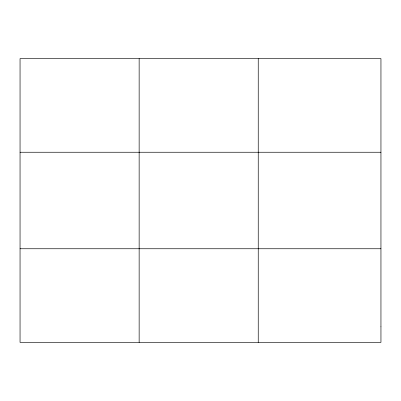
<?xml version="1.0" encoding="UTF-8"?>
<svg xmlns="http://www.w3.org/2000/svg" width="401" height="401" viewBox="0 0 401 401"><rect width="100%" height="100%" fill="white"/><g stroke="black" fill="none" stroke-linecap="round" stroke-linejoin="round"><path stroke-width="0.6" d="M139.147 342.404L139.147 58.596M258.244 342.404L258.244 58.596M20.05 152.25L380.95 152.25M20.05 248.75L380.95 248.75M380.95 326.795L380.95 342.404L20.05 342.404L20.05 58.596L380.95 58.596L380.95 326.795"/></g></svg>
